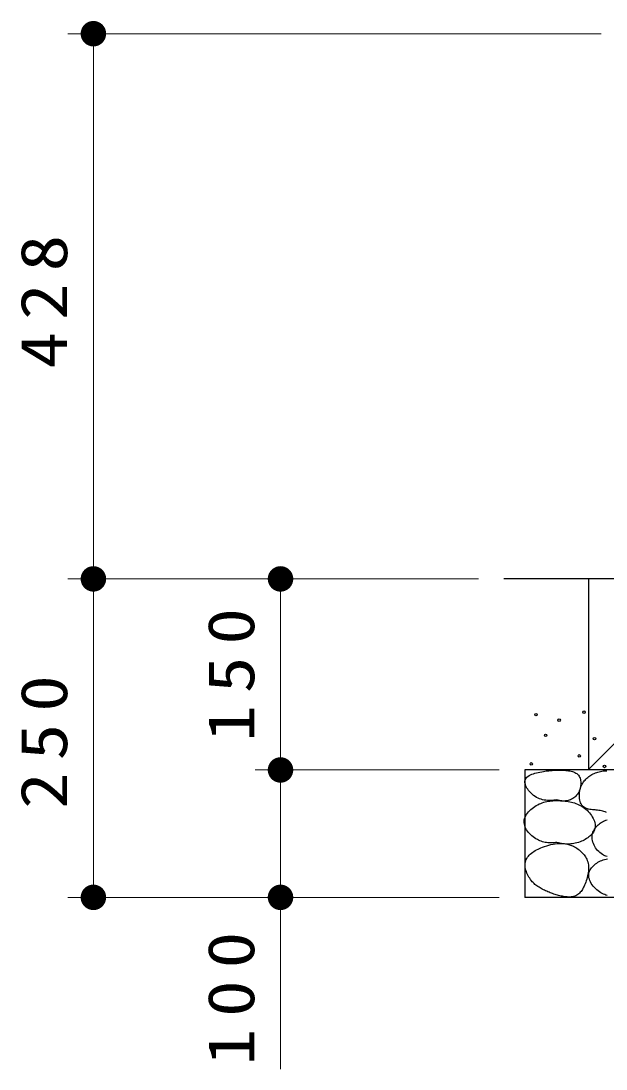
# Model space of a CAD drawing. Units: millimetres on the paper, scale 1:20. Extents: x -365 to 0, y -5 to 257.
# Drawn here: x -305.63 to -282.67, y 82.79 to 123.93 of the extents above; entities that cross this region are included whole.
import ezdxf

# ---------------------------------------------------------------- set-up
doc = ezdxf.new("R2010")
doc.units = ezdxf.units.MM
doc.layers.add('LY_1', color=7, linetype='Continuous', lineweight=25)
doc.styles.add('ＭＳ ゴシック', font='')
doc.styles.get('ＭＳ ゴシック').set_extended_font_data('MS Gothic')

# ---------------------------------------------------------------- blocks, each defined once
blk = doc.blocks.new('filled_dot')
at = {"color": 0, "linetype": 'Continuous', "lineweight": -2, "const_width": 1.25}
blk.add_lwpolyline([(-0.625, 0, 1), (0.625, 0, 1)], format="xyb", close=True, dxfattribs=at)

msp = doc.modelspace()

# ---------------------------------------------------------------- linework, layer by layer
at = {"layer": 'LY_1', "lineweight": 13}
for p, q in [((-282.862, 123.427), (-303.788, 123.427)), ((-302.788, 102.027), (-302.788, 123.427)), ((-287.681, 102.027), (-303.788, 102.027)), ((-287.681, 102.027), (-303.788, 102.027)), ((-302.788, 89.527), (-302.788, 102.027)), ((-287.681, 102.027), (-296.445, 102.027)), ((-295.445, 94.527), (-295.445, 102.027)), ((-283.362, 94.547), (-280.412, 97.497)), ((-286.862, 94.527), (-296.445, 94.527)), ((-295.445, 82.788), (-295.445, 94.527)), ((-292.529, 89.527), (-303.788, 89.527)), ((-286.862, 89.527), (-296.445, 89.527))]:
    msp.add_line(p, q, dxfattribs=at)
at = {"layer": 'LY_1'}
for p, q in [((-179.812, 102.027), (-286.681, 102.027)), ((-283.362, 102.027), (-283.362, 94.527)), ((-285.862, 94.527), (-285.862, 89.527)), ((-248.362, 94.527), (-285.862, 94.527)), ((-248.362, 89.527), (-285.862, 89.527))]:
    msp.add_line(p, q, dxfattribs=at)
for points in [[(-284.595, 93.353), (-284.657, 93.343), (-284.719, 93.336), (-284.782, 93.331), (-284.844, 93.328), (-284.907, 93.328), (-284.97, 93.331), (-285.033, 93.337), (-285.095, 93.346), (-285.157, 93.359), (-285.219, 93.376), (-285.279, 93.396), (-285.339, 93.422), (-285.398, 93.452), (-285.456, 93.486), (-285.512, 93.526), (-285.555, 93.561), (-285.597, 93.599), (-285.638, 93.639), (-285.676, 93.681), (-285.711, 93.724), (-285.744, 93.769), (-285.773, 93.815), (-285.798, 93.861), (-285.82, 93.907), (-285.836, 93.952), (-285.847, 93.997), (-285.853, 94.04), (-285.853, 94.081), (-285.847, 94.121), (-285.831, 94.164), (-285.806, 94.203), (-285.773, 94.24), (-285.734, 94.273), (-285.688, 94.304), (-285.637, 94.331), (-285.582, 94.356), (-285.522, 94.379), (-285.46, 94.399), (-285.395, 94.417), (-285.329, 94.433), (-285.262, 94.447), (-285.196, 94.46), (-285.13, 94.471), (-285.066, 94.48), (-285.016, 94.487), (-284.967, 94.493), (-284.919, 94.498), (-284.872, 94.503), (-284.827, 94.507), (-284.781, 94.51), (-284.736, 94.513), (-284.691, 94.515), (-284.646, 94.516), (-284.6, 94.517), (-284.554, 94.518), (-284.507, 94.518), (-284.459, 94.517), (-284.407, 94.516), (-284.355, 94.515), (-284.301, 94.513), (-284.248, 94.509), (-284.194, 94.504), (-284.141, 94.497), (-284.089, 94.489), (-284.038, 94.478), (-283.989, 94.465), (-283.942, 94.449), (-283.898, 94.43), (-283.856, 94.408), (-283.818, 94.382), (-283.783, 94.352), (-283.753, 94.319), (-283.728, 94.283), (-283.707, 94.244), (-283.69, 94.201), (-283.676, 94.156), (-283.667, 94.109), (-283.661, 94.06), (-283.659, 94.01), (-283.661, 93.959), (-283.666, 93.908), (-283.674, 93.857), (-283.686, 93.806), (-283.701, 93.757), (-283.719, 93.709), (-283.74, 93.662), (-283.766, 93.616), (-283.795, 93.573), (-283.826, 93.533), (-283.86, 93.495), (-283.897, 93.461), (-283.936, 93.43), (-283.978, 93.402), (-284.021, 93.378), (-284.066, 93.357), (-284.112, 93.34), (-284.159, 93.327), (-284.207, 93.318), (-284.256, 93.312), (-284.305, 93.309), (-284.354, 93.309), (-284.403, 93.313), (-284.452, 93.319), (-284.501, 93.328), (-284.549, 93.339)], [(-284.595, 91.68), (-284.647, 91.674), (-284.698, 91.669), (-284.75, 91.665), (-284.802, 91.664), (-284.854, 91.664), (-284.906, 91.666), (-284.958, 91.671), (-285.009, 91.677), (-285.061, 91.686), (-285.112, 91.697), (-285.163, 91.711), (-285.214, 91.727), (-285.264, 91.746), (-285.314, 91.767), (-285.363, 91.792), (-285.419, 91.823), (-285.474, 91.858), (-285.526, 91.897), (-285.577, 91.938), (-285.626, 91.982), (-285.671, 92.029), (-285.714, 92.078), (-285.752, 92.128), (-285.787, 92.181), (-285.817, 92.234), (-285.842, 92.288), (-285.861, 92.344), (-285.875, 92.399), (-285.883, 92.455), (-285.884, 92.51), (-285.878, 92.566), (-285.865, 92.622), (-285.845, 92.676), (-285.82, 92.729), (-285.789, 92.782), (-285.754, 92.832), (-285.714, 92.881), (-285.669, 92.929), (-285.622, 92.974), (-285.571, 93.017), (-285.518, 93.057), (-285.463, 93.095), (-285.406, 93.13), (-285.348, 93.163), (-285.289, 93.192), (-285.23, 93.217), (-285.172, 93.24), (-285.113, 93.259), (-285.053, 93.275), (-284.994, 93.289), (-284.935, 93.301), (-284.875, 93.309), (-284.816, 93.316), (-284.756, 93.321), (-284.696, 93.324), (-284.637, 93.325), (-284.577, 93.324), (-284.517, 93.323), (-284.457, 93.32), (-284.397, 93.315), (-284.336, 93.31), (-284.274, 93.304), (-284.213, 93.296), (-284.152, 93.287), (-284.091, 93.276), (-284.03, 93.263), (-283.97, 93.249), (-283.911, 93.231), (-283.852, 93.212), (-283.794, 93.189), (-283.737, 93.164), (-283.681, 93.136), (-283.625, 93.104), (-283.571, 93.069), (-283.517, 93.031), (-283.467, 92.989), (-283.417, 92.944), (-283.37, 92.897), (-283.325, 92.847), (-283.283, 92.794), (-283.244, 92.74), (-283.209, 92.684), (-283.178, 92.627), (-283.151, 92.569), (-283.129, 92.511), (-283.113, 92.452), (-283.102, 92.394), (-283.097, 92.337), (-283.099, 92.28), (-283.109, 92.225), (-283.122, 92.179), (-283.141, 92.134), (-283.165, 92.09), (-283.193, 92.048), (-283.225, 92.008), (-283.261, 91.969), (-283.3, 91.931), (-283.343, 91.896), (-283.388, 91.862), (-283.435, 91.831), (-283.484, 91.801), (-283.534, 91.774), (-283.586, 91.749), (-283.638, 91.726), (-283.691, 91.705), (-283.752, 91.684), (-283.813, 91.666), (-283.875, 91.651), (-283.936, 91.639), (-283.997, 91.63), (-284.058, 91.624), (-284.119, 91.621), (-284.179, 91.62), (-284.24, 91.621), (-284.3, 91.625), (-284.36, 91.632), (-284.419, 91.641), (-284.478, 91.652), (-284.537, 91.665)], [(-284.335, 89.561), (-284.384, 89.57), (-284.432, 89.579), (-284.481, 89.589), (-284.529, 89.6), (-284.577, 89.613), (-284.624, 89.626), (-284.672, 89.64), (-284.719, 89.656), (-284.766, 89.672), (-284.812, 89.689), (-284.859, 89.706), (-284.905, 89.725), (-284.951, 89.744), (-284.996, 89.764), (-285.041, 89.784), (-285.086, 89.805), (-285.13, 89.827), (-285.173, 89.849), (-285.216, 89.873), (-285.258, 89.897), (-285.3, 89.923), (-285.341, 89.949), (-285.381, 89.977), (-285.42, 90.007), (-285.458, 90.038), (-285.495, 90.071), (-285.531, 90.106), (-285.565, 90.142), (-285.599, 90.181), (-285.634, 90.226), (-285.667, 90.274), (-285.699, 90.323), (-285.727, 90.375), (-285.754, 90.427), (-285.777, 90.481), (-285.797, 90.536), (-285.814, 90.591), (-285.828, 90.646), (-285.838, 90.701), (-285.843, 90.755), (-285.845, 90.809), (-285.842, 90.861), (-285.834, 90.912), (-285.822, 90.961), (-285.803, 91.011), (-285.78, 91.058), (-285.751, 91.103), (-285.718, 91.146), (-285.681, 91.186), (-285.641, 91.225), (-285.596, 91.262), (-285.549, 91.297), (-285.499, 91.33), (-285.447, 91.362), (-285.393, 91.391), (-285.338, 91.419), (-285.281, 91.446), (-285.223, 91.471), (-285.165, 91.494), (-285.082, 91.525), (-284.998, 91.553), (-284.914, 91.577), (-284.831, 91.598), (-284.747, 91.615), (-284.664, 91.628), (-284.582, 91.637), (-284.5, 91.641), (-284.419, 91.641), (-284.338, 91.636), (-284.258, 91.626), (-284.18, 91.611), (-284.102, 91.59), (-284.026, 91.564), (-283.951, 91.531), (-283.904, 91.508), (-283.857, 91.481), (-283.811, 91.453), (-283.767, 91.422), (-283.724, 91.39), (-283.682, 91.355), (-283.642, 91.319), (-283.604, 91.281), (-283.568, 91.241), (-283.534, 91.2), (-283.503, 91.157), (-283.474, 91.113), (-283.448, 91.068), (-283.426, 91.021), (-283.406, 90.974), (-283.387, 90.917), (-283.372, 90.859), (-283.362, 90.8), (-283.356, 90.74), (-283.354, 90.679), (-283.355, 90.618), (-283.359, 90.556), (-283.367, 90.494), (-283.378, 90.431), (-283.391, 90.368), (-283.407, 90.306), (-283.426, 90.243), (-283.446, 90.181), (-283.469, 90.119), (-283.493, 90.057), (-283.512, 90.011), (-283.531, 89.966), (-283.552, 89.922), (-283.575, 89.879), (-283.598, 89.838), (-283.623, 89.798), (-283.65, 89.76), (-283.679, 89.725), (-283.709, 89.692), (-283.742, 89.662), (-283.777, 89.635), (-283.815, 89.611), (-283.856, 89.59), (-283.9, 89.574), (-283.946, 89.56), (-283.993, 89.55), (-284.042, 89.544), (-284.091, 89.54), (-284.141, 89.539), (-284.19, 89.541), (-284.239, 89.546), (-284.288, 89.553)]]:
    msp.add_lwpolyline(points, close=True, dxfattribs=at)
for points in [[(-282.658, 92.861), (-282.704, 92.878), (-282.751, 92.894), (-282.799, 92.908), (-282.848, 92.921), (-282.898, 92.931), (-282.948, 92.94), (-282.999, 92.946), (-283.051, 92.952), (-283.102, 92.957), (-283.154, 92.962), (-283.205, 92.967), (-283.255, 92.973), (-283.304, 92.981), (-283.352, 92.99), (-283.397, 93.001), (-283.441, 93.016), (-283.482, 93.033), (-283.52, 93.055), (-283.555, 93.08), (-283.589, 93.114), (-283.619, 93.152), (-283.645, 93.196), (-283.667, 93.243), (-283.684, 93.294), (-283.698, 93.348), (-283.707, 93.405), (-283.713, 93.463), (-283.715, 93.522), (-283.714, 93.582), (-283.709, 93.642), (-283.7, 93.702), (-283.688, 93.761), (-283.672, 93.818), (-283.654, 93.873), (-283.633, 93.922), (-283.611, 93.968), (-283.585, 94.013), (-283.557, 94.055), (-283.527, 94.095), (-283.495, 94.133), (-283.461, 94.169), (-283.425, 94.203), (-283.387, 94.235), (-283.348, 94.266), (-283.307, 94.294), (-283.264, 94.321), (-283.221, 94.346), (-283.176, 94.37), (-283.13, 94.392), (-283.083, 94.411), (-283.035, 94.429), (-282.987, 94.445), (-282.938, 94.459), (-282.889, 94.47), (-282.839, 94.48), (-282.789, 94.487), (-282.738, 94.492), (-282.688, 94.494), (-282.638, 94.495)], [(-282.627, 91.124), (-282.674, 91.141), (-282.721, 91.161), (-282.767, 91.183), (-282.811, 91.209), (-282.862, 91.244), (-282.911, 91.283), (-282.957, 91.325), (-283, 91.371), (-283.04, 91.42), (-283.077, 91.471), (-283.111, 91.525), (-283.14, 91.581), (-283.165, 91.638), (-283.185, 91.696), (-283.201, 91.755), (-283.211, 91.814), (-283.216, 91.873), (-283.215, 91.932), (-283.208, 91.99), (-283.197, 92.037), (-283.182, 92.083), (-283.163, 92.128), (-283.14, 92.172), (-283.114, 92.215), (-283.085, 92.256), (-283.053, 92.295), (-283.018, 92.333), (-282.981, 92.368), (-282.942, 92.402), (-282.901, 92.434), (-282.859, 92.463), (-282.815, 92.489), (-282.77, 92.514), (-282.724, 92.535), (-282.677, 92.554), (-282.629, 92.57)], [(-282.62, 89.596), (-282.672, 89.613), (-282.723, 89.633), (-282.774, 89.656), (-282.824, 89.681), (-282.873, 89.71), (-282.928, 89.745), (-282.981, 89.784), (-283.032, 89.827), (-283.081, 89.872), (-283.128, 89.92), (-283.171, 89.97), (-283.211, 90.022), (-283.247, 90.075), (-283.278, 90.13), (-283.304, 90.185), (-283.325, 90.242), (-283.34, 90.298), (-283.348, 90.354), (-283.35, 90.41), (-283.344, 90.465), (-283.333, 90.512), (-283.316, 90.558), (-283.295, 90.603), (-283.268, 90.647), (-283.238, 90.689), (-283.204, 90.729), (-283.166, 90.768), (-283.125, 90.805), (-283.081, 90.84), (-283.036, 90.873), (-282.988, 90.903), (-282.939, 90.931), (-282.889, 90.956), (-282.838, 90.979), (-282.786, 90.998), (-282.729, 91.017), (-282.671, 91.031), (-282.614, 91.043)]]:
    msp.add_lwpolyline(points, dxfattribs=at)
for centre in [(-285.42, 96.698), (-283.537, 96.797), (-284.512, 96.483), (-285.041, 95.888), (-283.124, 95.756), (-283.719, 95.079), (-285.602, 94.765), (-282.728, 94.666)]:
    msp.add_circle(centre, 0.05, dxfattribs=at)

# ---------------------------------------------------------------- block references
at = {"layer": 'LY_1', "lineweight": 13, "xscale": 0.4, "yscale": 0.4}
for p, rotation in [((-302.788, 123.427), 270), ((-302.788, 102.027), 270), ((-302.788, 102.027), 90), ((-295.445, 102.027), 270), ((-295.445, 94.527), 270), ((-302.788, 89.527), 90), ((-295.445, 89.527), 90)]:
    msp.add_blockref('filled_dot', p, dxfattribs=dict(at, rotation=rotation))

# ---------------------------------------------------------------- texts
at = {"layer": 'LY_1', "char_height": 1.833, "attachment_point": 8, "rotation": 90, "style": 'ＭＳ ゴシック'}
for s, insert in [('\\T1.33;\\W1.15;428', (-303.788, 113.144)), ('\\T1.33;\\W1.15;150', (-296.445, 98.495)), ('\\T1.33;\\W1.15;250', (-303.788, 95.859)), ('\\T1.33;\\W1.15;100', (-296.445, 85.788))]:
    msp.add_mtext(s, dxfattribs=dict(at, insert=insert))

doc.saveas('drawing.dxf')
